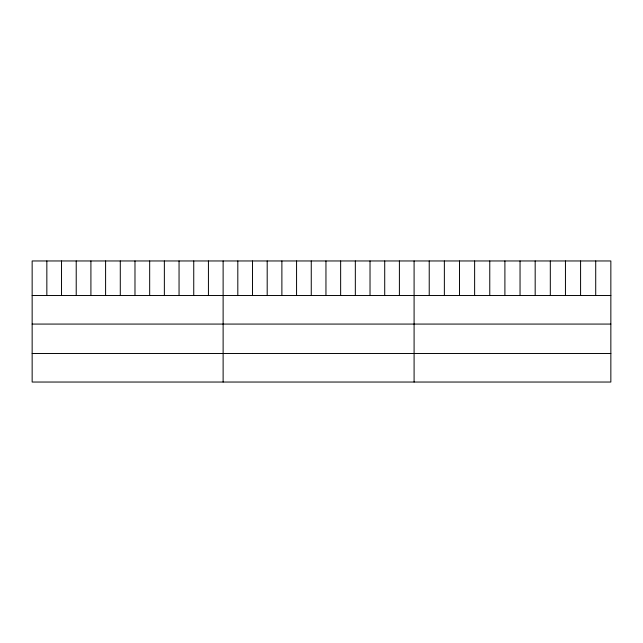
<?xml version="1.0" encoding="UTF-8"?>
<svg xmlns="http://www.w3.org/2000/svg" width="643" height="643" viewBox="0 0 643 643"><rect width="100%" height="100%" fill="white"/><g stroke="black" fill="none" stroke-linecap="round" stroke-linejoin="round"><path stroke-width="0.96" d="M610.85 295.523L610.85 382.038L32.15 382.038L32.15 260.962L610.85 260.962L610.85 295.523L32.15 295.523M32.15 324.072L610.85 324.072M32.15 353.489L610.85 353.489M595.715 260.962L595.715 295.523M580.581 260.962L580.581 295.523M565.446 260.962L565.446 295.523M550.312 260.962L550.312 295.523M535.177 260.962L535.177 295.523M520.042 260.962L520.042 295.523M504.9 260.962L504.9 295.523M489.765 260.962L489.765 295.523M474.63 260.962L474.63 295.523M459.496 260.962L459.496 295.523M444.361 260.962L444.361 295.523M429.227 260.962L429.227 295.523M414.092 260.962L414.092 382.038M399.399 260.962L399.399 295.523M384.715 260.962L384.715 295.523M370.022 260.962L370.022 295.523M355.33 260.962L355.33 295.523M340.645 260.962L340.645 295.523M325.953 260.962L325.953 295.523M311.26 260.962L311.26 295.523M296.568 260.962L296.568 295.523M281.883 260.962L281.883 295.523M267.191 260.962L267.191 295.523M252.498 260.962L252.498 295.523M237.814 260.962L237.814 295.523M223.121 260.962L223.121 382.038M208.428 260.962L208.428 295.523M193.744 260.962L193.744 295.523M179.051 260.962L179.051 295.523M164.359 260.962L164.359 295.523M149.674 260.962L149.674 295.523M134.982 260.962L134.982 295.523M120.289 260.962L120.289 295.523M105.597 260.962L105.597 295.523M90.912 260.962L90.912 295.523M76.22 260.962L76.22 295.523M61.527 260.962L61.527 295.523M46.843 260.962L46.843 295.523"/></g></svg>
